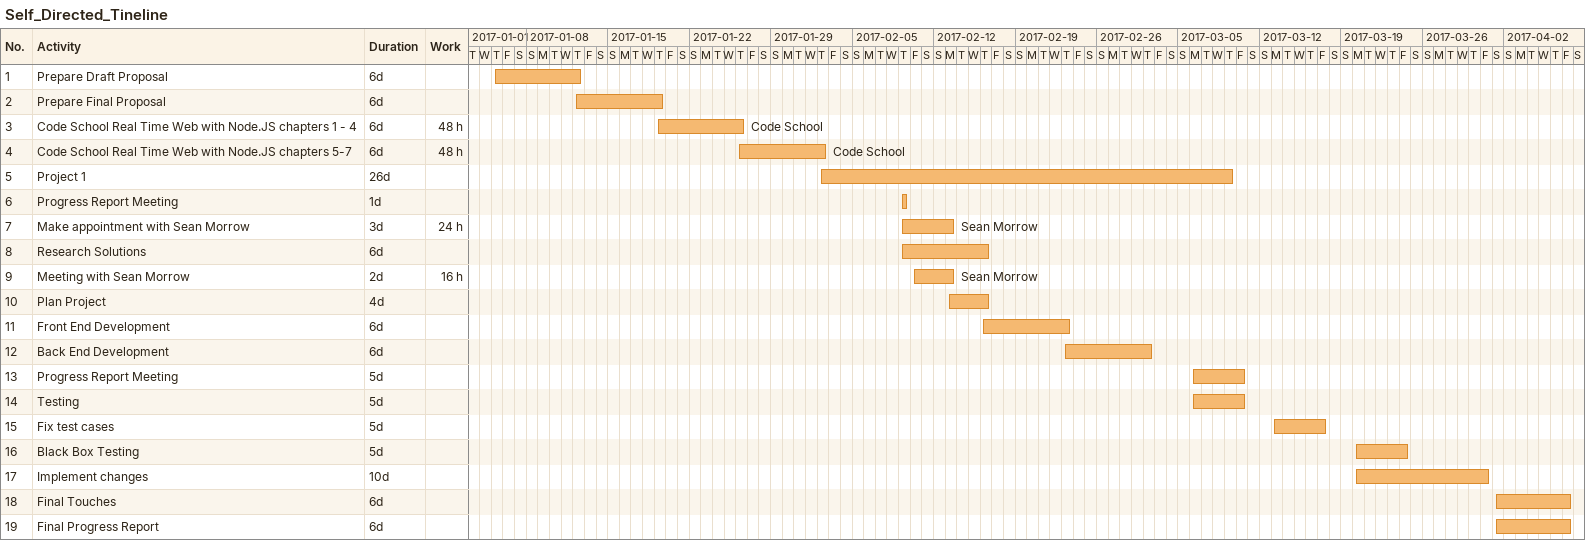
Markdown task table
Self_Directed_Tineline

| ID | Task | Duration | Start | Finish | Resources | Work (h) |
|---|---|---|---|---|---|---|
| 1 | Prepare Draft Proposal | 6d | 2017-01-05 | 2017-01-12 |  |  |
| 2 | Prepare Final Proposal | 6d | 2017-01-12 | 2017-01-19 |  |  |
| 3 | Code School Real Time Web with Node.JS chapters 1 - 4 | 6d | 2017-01-19 | 2017-01-26 | Code School | 48 |
| 4 | Code School Real Time Web with Node.JS chapters 5-7 | 6d | 2017-01-26 | 2017-02-02 | Code School | 48 |
| 5 | Project 1 | 26d | 2017-02-02 | 2017-03-09 |  |  |
| 6 | Progress Report Meeting | 1d | 2017-02-09 | 2017-02-09 |  |  |
| 7 | Make appointment with Sean Morrow | 3d | 2017-02-09 | 2017-02-13 | Sean Morrow | 24 |
| 8 | Research Solutions | 6d | 2017-02-09 | 2017-02-16 |  |  |
| 9 | Meeting with Sean Morrow | 2d | 2017-02-10 | 2017-02-13 | Sean Morrow | 16 |
| 10 | Plan Project | 4d | 2017-02-13 | 2017-02-16 |  |  |
| 11 | Front End Development | 6d | 2017-02-16 | 2017-02-23 |  |  |
| 12 | Back End Development | 6d | 2017-02-23 | 2017-03-02 |  |  |
| 13 | Progress Report Meeting | 5d | 2017-03-06 | 2017-03-10 |  |  |
| 14 | Testing | 5d | 2017-03-06 | 2017-03-10 |  |  |
| 15 | Fix test cases | 5d | 2017-03-13 | 2017-03-17 |  |  |
| 16 | Black Box Testing | 5d | 2017-03-20 | 2017-03-24 |  |  |
| 17 | Implement changes | 10d | 2017-03-20 | 2017-03-31 |  |  |
| 18 | Final Touches | 6d | 2017-04-01 | 2017-04-07 |  |  |
| 19 | Final Progress Report | 6d | 2017-04-01 | 2017-04-07 |  |  |
